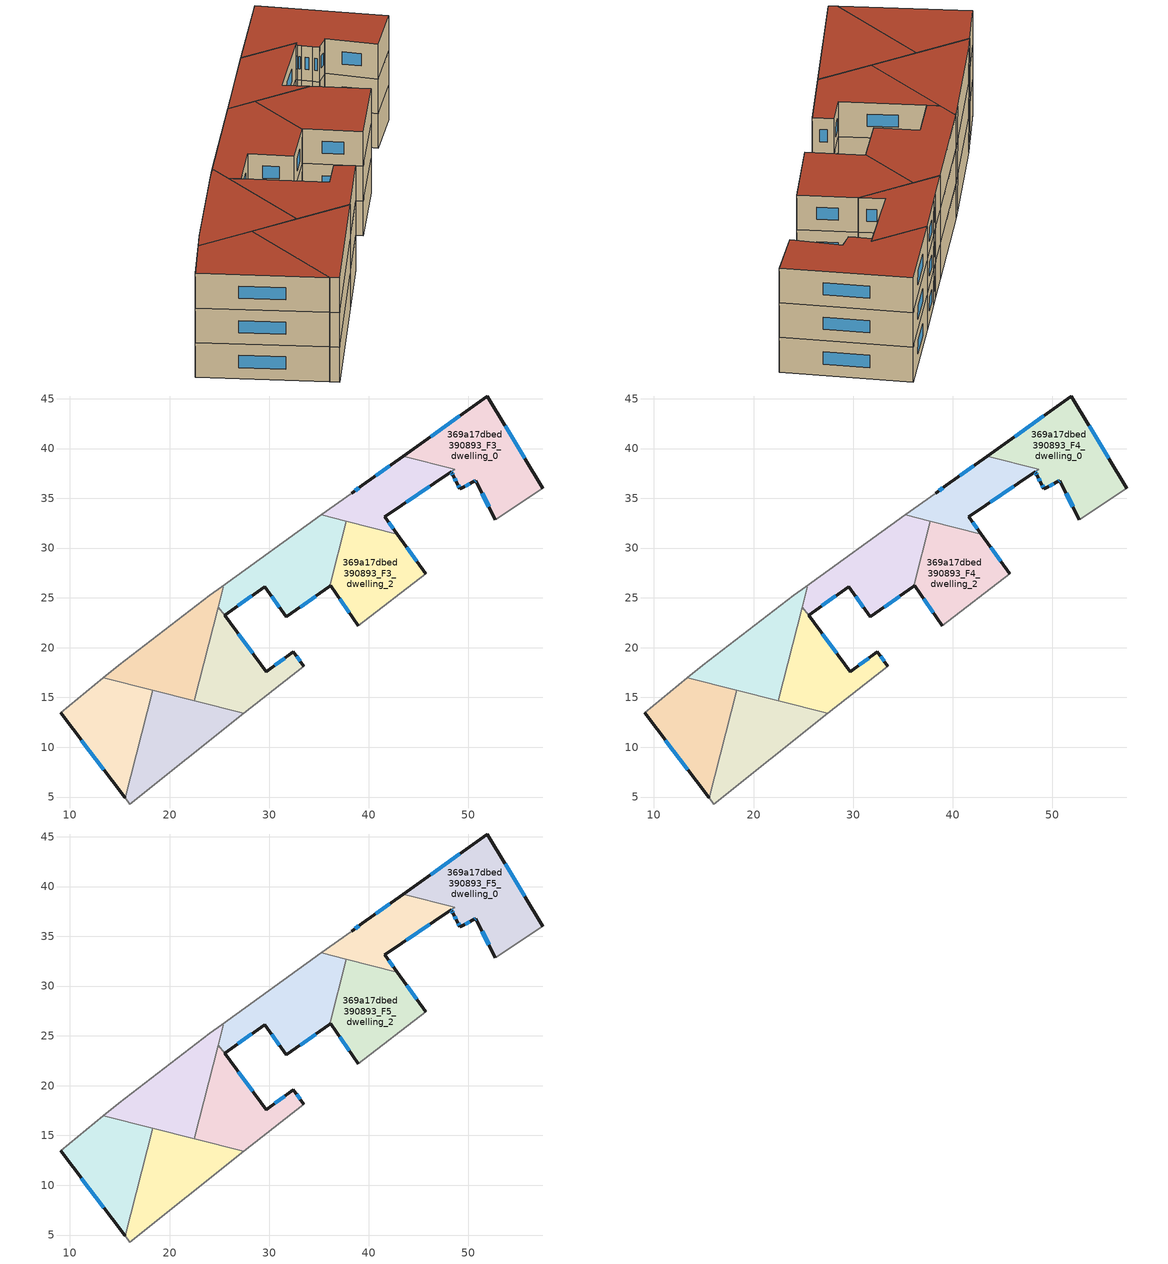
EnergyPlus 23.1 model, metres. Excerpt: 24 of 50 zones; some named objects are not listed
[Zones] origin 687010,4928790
369a17dbed390893_F3_dwelling_0
 floor to 369a17dbed390893_F2_dwelling_0 (EU_floor_Construction): 51.89,45.27 57.48,36.02 52.71,32.86 50.72,36.76 50.59,36.69 49.26,36 49.16,35.94 48.89,36.46 48.48,37.25 48.47,37.26 48.33,37.53 48.27,37.66 48.64,37.92 43.46,39.24 z9
 wall outside (EU_wall_Construction): 48.27,37.66 48.33,37.53 48.47,37.26 48.48,37.25 48.89,36.46 49.16,35.94 49.26,36 50.59,36.69 50.72,36.76 52.71,32.86 / 57.48,36.02 51.89,45.27 43.46,39.24 z9:12
 wall adiabatic (EU_wall_Construction): 52.71,32.86 57.48,36.02 z9:12
 wall to 369a17dbed390893_F3_dwelling_1 (EU_wall_Construction): 43.46,39.24 48.64,37.92 48.27,37.66 z9:12
 window (EU_Window_Construction): 48.38,37.44 48.43,37.35 / 48.29,37.62 48.31,37.57 / 49.15,43.31 46.2,41.2 / 55.66,39.03 53.71,42.26 / 51.37,35.49 52.07,34.13 / 50.64,36.71 50.68,36.74 / 49.69,36.22 50.16,36.47 / 48.98,36.29 49.07,36.11 / 48.61,36.99 48.76,36.71 z9.98:11.02
369a17dbed390893_F3_dwelling_1
 floor to 369a17dbed390893_F2_dwelling_1 (EU_floor_Construction): 48.64,37.92 41.61,33.16 42.88,31.38 35.25,33.32 38.29,35.51 39.36,36.3 43.46,39.24 z9
 wall outside (EU_wall_Construction): 43.46,39.24 39.36,36.3 38.29,35.51 / 42.88,31.38 41.61,33.16 48.27,37.66 z9:12
 wall adiabatic (EU_wall_Construction): 38.29,35.51 35.25,33.32 z9:12
 wall to 369a17dbed390893_F3_dwelling_2 (EU_wall_Construction): 37.76,32.69 42.88,31.38 z9:12
 wall to 369a17dbed390893_F3_dwelling_3 (EU_wall_Construction): 35.25,33.32 37.76,32.69 z9:12
 window (EU_Window_Construction): 39.01,36.05 38.63,35.77 / 42.12,38.28 40.69,37.26 / 42.47,31.96 42.02,32.58 / 43.77,34.63 46.1,36.2 z9.98:11.02
369a17dbed390893_F3_dwelling_2
 floor to 369a17dbed390893_F2_dwelling_2 (EU_floor_Construction): 42.88,31.38 45.73,27.4 38.96,22.21 36.18,26.21 36.09,26.15 37.76,32.69 z9
 wall outside (EU_wall_Construction): 36.09,26.15 36.18,26.21 38.96,22.21 / 45.73,27.4 42.88,31.38 z9:12
 wall adiabatic (EU_wall_Construction): 38.96,22.21 45.73,27.4 z9:12
 wall to 369a17dbed390893_F3_dwelling_3 (EU_wall_Construction): 37.76,32.69 36.09,26.15 z9:12
 window (EU_Window_Construction): 37.08,24.91 38.05,23.51 / 44.8,28.7 43.81,30.09 z9.98:11.02
369a17dbed390893_F3_dwelling_3
 floor to 369a17dbed390893_F2_dwelling_3 (EU_floor_Construction): 37.76,32.69 36.09,26.15 31.7,23.08 29.57,26.14 25.52,23.25 24.91,24.08 25.41,26.06 25.25,26.11 35.25,33.32 z9
 wall outside (EU_wall_Construction): 25.52,23.25 29.57,26.14 31.7,23.08 36.09,26.15 z9:12
 wall adiabatic (EU_wall_Construction): 35.25,33.32 25.25,26.11 z9:12
 wall to 369a17dbed390893_F3_dwelling_5 (EU_wall_Construction): 25.25,26.11 25.41,26.06 24.91,24.08 z9:12
 wall to 369a17dbed390893_F3_dwelling_4 (EU_wall_Construction): 24.91,24.08 25.52,23.25 z9:12
 window (EU_Window_Construction): 33.13,24.08 34.66,25.16 / 30.26,25.15 31,24.08 / 26.83,24.19 28.25,25.2 z9.98:11.02
369a17dbed390893_F3_dwelling_4
 floor to 369a17dbed390893_F2_dwelling_4 (EU_floor_Construction): 32.44,19.59 33.46,18.15 27.46,13.39 22.5,14.66 24.9,24.08 29.69,17.57 z9
 wall outside (EU_wall_Construction): 33.46,18.15 32.44,19.59 29.69,17.57 25.52,23.25 z9:12
 wall adiabatic (EU_wall_Construction): 27.46,13.39 33.46,18.15 z9:12
 wall to 369a17dbed390893_F3_dwelling_6 (EU_wall_Construction): 22.5,14.66 27.46,13.39 z9:12
 wall to 369a17dbed390893_F3_dwelling_5 (EU_wall_Construction): 24.9,24.08 22.5,14.66 z9:12
 window (EU_Window_Construction): 31.54,18.94 30.58,18.23 / 33.12,18.62 32.77,19.12 / 28.33,19.42 26.87,21.41 z9.98:11.02
369a17dbed390893_F3_dwelling_5
 floor to 369a17dbed390893_F2_dwelling_5 (EU_floor_Construction): 25.41,26.06 22.5,14.66 13.34,16.99 14.88,18.25 24.06,25.24 25.25,26.11 z9
 wall adiabatic (EU_wall_Construction): 25.25,26.11 24.06,25.24 14.88,18.25 13.34,16.99 z9:12
 wall to 369a17dbed390893_F3_dwelling_7 (EU_wall_Construction): 13.34,16.99 18.3,15.73 z9:12
 wall to 369a17dbed390893_F3_dwelling_6 (EU_wall_Construction): 18.3,15.73 22.5,14.66 z9:12
369a17dbed390893_F3_dwelling_6
 floor to 369a17dbed390893_F2_dwelling_6 (EU_floor_Construction): 27.46,13.39 16,4.3 15.54,4.91 18.3,15.73 z9
 wall adiabatic (EU_wall_Construction): 15.54,4.91 16,4.3 27.46,13.39 z9:12
 wall to 369a17dbed390893_F3_dwelling_7 (EU_wall_Construction): 18.3,15.73 15.54,4.91 z9:12
369a17dbed390893_F3_dwelling_7
 floor to 369a17dbed390893_F2_dwelling_7 (EU_floor_Construction): 18.3,15.73 15.54,4.91 15.48,4.99 9.06,13.46 13.34,16.99 z9
 wall outside (EU_wall_Construction): 9.06,13.46 15.48,4.99 15.54,4.91 z9:12
 wall adiabatic (EU_wall_Construction): 13.34,16.99 9.06,13.46 z9:12
 window (EU_Window_Construction): 11.14,10.71 13.39,7.75 z9.98:11.02
369a17dbed390893_F4_dwelling_0
 floor to 369a17dbed390893_F3_dwelling_0 (EU_floor_Construction): 51.89,45.27 57.48,36.02 52.71,32.86 50.72,36.76 50.59,36.69 49.26,36 49.16,35.94 48.89,36.46 48.48,37.25 48.47,37.26 48.33,37.53 48.27,37.66 48.64,37.92 43.46,39.24 z12
 wall outside (EU_wall_Construction): 48.27,37.66 48.33,37.53 48.47,37.26 48.48,37.25 48.89,36.46 49.16,35.94 49.26,36 50.59,36.69 50.72,36.76 52.71,32.86 / 57.48,36.02 51.89,45.27 43.46,39.24 z12:15
 wall adiabatic (EU_wall_Construction): 52.71,32.86 57.48,36.02 z12:15
 wall to 369a17dbed390893_F4_dwelling_1 (EU_wall_Construction): 43.46,39.24 48.64,37.92 48.27,37.66 z12:15
 window (EU_Window_Construction): 48.38,37.44 48.43,37.35 / 48.29,37.62 48.31,37.57 / 49.15,43.31 46.2,41.2 / 55.66,39.03 53.71,42.26 / 51.37,35.49 52.07,34.13 / 50.64,36.71 50.68,36.74 / 49.69,36.22 50.16,36.47 / 48.98,36.29 49.07,36.11 / 48.61,36.99 48.76,36.71 z12.98:14.02
369a17dbed390893_F4_dwelling_1
 floor to 369a17dbed390893_F3_dwelling_1 (EU_floor_Construction): 48.64,37.92 41.61,33.16 42.88,31.38 35.25,33.32 38.29,35.51 39.36,36.3 43.46,39.24 z12
 wall outside (EU_wall_Construction): 43.46,39.24 39.36,36.3 38.29,35.51 / 42.88,31.38 41.61,33.16 48.27,37.66 z12:15
 wall adiabatic (EU_wall_Construction): 38.29,35.51 35.25,33.32 z12:15
 wall to 369a17dbed390893_F4_dwelling_2 (EU_wall_Construction): 37.76,32.69 42.88,31.38 z12:15
 wall to 369a17dbed390893_F4_dwelling_3 (EU_wall_Construction): 35.25,33.32 37.76,32.69 z12:15
 window (EU_Window_Construction): 39.01,36.05 38.63,35.77 / 42.12,38.28 40.69,37.26 / 42.47,31.96 42.02,32.58 / 43.77,34.63 46.1,36.2 z12.98:14.02
369a17dbed390893_F4_dwelling_2
 floor to 369a17dbed390893_F3_dwelling_2 (EU_floor_Construction): 42.88,31.38 45.73,27.4 38.96,22.21 36.18,26.21 36.09,26.15 37.76,32.69 z12
 wall outside (EU_wall_Construction): 36.09,26.15 36.18,26.21 38.96,22.21 / 45.73,27.4 42.88,31.38 z12:15
 wall adiabatic (EU_wall_Construction): 38.96,22.21 45.73,27.4 z12:15
 wall to 369a17dbed390893_F4_dwelling_3 (EU_wall_Construction): 37.76,32.69 36.09,26.15 z12:15
 window (EU_Window_Construction): 37.08,24.91 38.05,23.51 / 44.8,28.7 43.81,30.09 z12.98:14.02
369a17dbed390893_F4_dwelling_3
 floor to 369a17dbed390893_F3_dwelling_3 (EU_floor_Construction): 37.76,32.69 36.09,26.15 31.7,23.08 29.57,26.14 25.52,23.25 24.91,24.08 25.41,26.06 25.25,26.11 35.25,33.32 z12
 wall outside (EU_wall_Construction): 25.52,23.25 29.57,26.14 31.7,23.08 36.09,26.15 z12:15
 wall adiabatic (EU_wall_Construction): 35.25,33.32 25.25,26.11 z12:15
 wall to 369a17dbed390893_F4_dwelling_5 (EU_wall_Construction): 25.25,26.11 25.41,26.06 24.91,24.08 z12:15
 wall to 369a17dbed390893_F4_dwelling_4 (EU_wall_Construction): 24.91,24.08 25.52,23.25 z12:15
 window (EU_Window_Construction): 33.13,24.08 34.66,25.16 / 30.26,25.15 31,24.08 / 26.83,24.19 28.25,25.2 z12.98:14.02
369a17dbed390893_F4_dwelling_4
 floor to 369a17dbed390893_F3_dwelling_4 (EU_floor_Construction): 32.44,19.59 33.46,18.15 27.46,13.39 22.5,14.66 24.9,24.08 29.69,17.57 z12
 wall outside (EU_wall_Construction): 33.46,18.15 32.44,19.59 29.69,17.57 25.52,23.25 z12:15
 wall adiabatic (EU_wall_Construction): 27.46,13.39 33.46,18.15 z12:15
 wall to 369a17dbed390893_F4_dwelling_6 (EU_wall_Construction): 22.5,14.66 27.46,13.39 z12:15
 wall to 369a17dbed390893_F4_dwelling_5 (EU_wall_Construction): 24.9,24.08 22.5,14.66 z12:15
 window (EU_Window_Construction): 31.54,18.94 30.58,18.23 / 33.12,18.62 32.77,19.12 / 28.33,19.42 26.87,21.41 z12.98:14.02
369a17dbed390893_F4_dwelling_5
 floor to 369a17dbed390893_F3_dwelling_5 (EU_floor_Construction): 25.41,26.06 22.5,14.66 13.34,16.99 14.88,18.25 24.06,25.24 25.25,26.11 z12
 wall adiabatic (EU_wall_Construction): 25.25,26.11 24.06,25.24 14.88,18.25 13.34,16.99 z12:15
 wall to 369a17dbed390893_F4_dwelling_7 (EU_wall_Construction): 13.34,16.99 18.3,15.73 z12:15
 wall to 369a17dbed390893_F4_dwelling_6 (EU_wall_Construction): 18.3,15.73 22.5,14.66 z12:15
369a17dbed390893_F4_dwelling_6
 floor to 369a17dbed390893_F3_dwelling_6 (EU_floor_Construction): 27.46,13.39 16,4.3 15.54,4.91 18.3,15.73 z12
 wall adiabatic (EU_wall_Construction): 15.54,4.91 16,4.3 27.46,13.39 z12:15
 wall to 369a17dbed390893_F4_dwelling_7 (EU_wall_Construction): 18.3,15.73 15.54,4.91 z12:15
369a17dbed390893_F4_dwelling_7
 floor to 369a17dbed390893_F3_dwelling_7 (EU_floor_Construction): 18.3,15.73 15.54,4.91 15.48,4.99 9.06,13.46 13.34,16.99 z12
 wall outside (EU_wall_Construction): 9.06,13.46 15.48,4.99 15.54,4.91 z12:15
 wall adiabatic (EU_wall_Construction): 13.34,16.99 9.06,13.46 z12:15
 window (EU_Window_Construction): 11.14,10.71 13.39,7.75 z12.98:14.02
369a17dbed390893_F5_dwelling_0
 floor to 369a17dbed390893_F4_dwelling_0 (EU_floor_Construction): 51.89,45.27 57.48,36.02 52.71,32.86 50.72,36.76 50.59,36.69 49.26,36 49.16,35.94 48.89,36.46 48.48,37.25 48.47,37.26 48.33,37.53 48.27,37.66 48.64,37.92 43.46,39.24 z15
 wall outside (EU_wall_Construction): 48.27,37.66 48.33,37.53 48.47,37.26 48.48,37.25 48.89,36.46 49.16,35.94 49.26,36 50.59,36.69 50.72,36.76 52.71,32.86 / 57.48,36.02 51.89,45.27 43.46,39.24 z15:18
 wall adiabatic (EU_wall_Construction): 52.71,32.86 57.48,36.02 z15:18
 wall to 369a17dbed390893_F5_dwelling_1 (EU_wall_Construction): 43.46,39.24 48.64,37.92 48.27,37.66 z15:18
 window (EU_Window_Construction): 48.38,37.44 48.43,37.35 / 48.29,37.62 48.31,37.57 / 49.15,43.31 46.2,41.2 / 55.66,39.03 53.71,42.26 / 51.37,35.49 52.07,34.13 / 50.64,36.71 50.68,36.74 / 49.69,36.22 50.16,36.47 / 48.98,36.29 49.07,36.11 / 48.61,36.99 48.76,36.71 z15.98:17.02
 roof outside (EU_roof_Construction): 57.48,36.02 51.89,45.27 43.46,39.24 48.64,37.92 48.27,37.66 48.33,37.53 48.47,37.26 48.48,37.25 48.89,36.46 49.16,35.94 49.26,36 50.59,36.69 50.72,36.76 52.71,32.86 z18
369a17dbed390893_F5_dwelling_1
 floor to 369a17dbed390893_F4_dwelling_1 (EU_floor_Construction): 48.64,37.92 41.61,33.16 42.88,31.38 35.25,33.32 38.29,35.51 39.36,36.3 43.46,39.24 z15
 wall outside (EU_wall_Construction): 43.46,39.24 39.36,36.3 38.29,35.51 / 42.88,31.38 41.61,33.16 48.27,37.66 z15:18
 wall adiabatic (EU_wall_Construction): 38.29,35.51 35.25,33.32 z15:18
 wall to 369a17dbed390893_F5_dwelling_2 (EU_wall_Construction): 37.76,32.69 42.88,31.38 z15:18
 wall to 369a17dbed390893_F5_dwelling_3 (EU_wall_Construction): 35.25,33.32 37.76,32.69 z15:18
 window (EU_Window_Construction): 39.01,36.05 38.63,35.77 / 42.12,38.28 40.69,37.26 / 42.47,31.96 42.02,32.58 / 43.77,34.63 46.1,36.2 z15.98:17.02
 roof outside (EU_roof_Construction): 42.88,31.38 41.61,33.16 48.64,37.92 43.46,39.24 39.36,36.3 38.29,35.51 35.25,33.32 z18
369a17dbed390893_F5_dwelling_2
 floor to 369a17dbed390893_F4_dwelling_2 (EU_floor_Construction): 42.88,31.38 45.73,27.4 38.96,22.21 36.18,26.21 36.09,26.15 37.76,32.69 z15
 wall outside (EU_wall_Construction): 36.09,26.15 36.18,26.21 38.96,22.21 / 45.73,27.4 42.88,31.38 z15:18
 wall adiabatic (EU_wall_Construction): 38.96,22.21 45.73,27.4 z15:18
 wall to 369a17dbed390893_F5_dwelling_3 (EU_wall_Construction): 37.76,32.69 36.09,26.15 z15:18
 window (EU_Window_Construction): 37.08,24.91 38.05,23.51 / 44.8,28.7 43.81,30.09 z15.98:17.02
 roof outside (EU_roof_Construction): 45.73,27.4 42.88,31.38 37.76,32.69 36.09,26.15 36.18,26.21 38.96,22.21 z18
369a17dbed390893_F5_dwelling_3
 floor to 369a17dbed390893_F4_dwelling_3 (EU_floor_Construction): 37.76,32.69 36.09,26.15 31.7,23.08 29.57,26.14 25.52,23.25 24.91,24.08 25.41,26.06 25.25,26.11 35.25,33.32 z15
 wall outside (EU_wall_Construction): 25.52,23.25 29.57,26.14 31.7,23.08 36.09,26.15 z15:18
 wall adiabatic (EU_wall_Construction): 35.25,33.32 25.25,26.11 z15:18
 wall to 369a17dbed390893_F5_dwelling_5 (EU_wall_Construction): 25.25,26.11 25.41,26.06 24.91,24.08 z15:18
 wall to 369a17dbed390893_F5_dwelling_4 (EU_wall_Construction): 24.91,24.08 25.52,23.25 z15:18
 window (EU_Window_Construction): 33.13,24.08 34.66,25.16 / 30.26,25.15 31,24.08 / 26.83,24.19 28.25,25.2 z15.98:17.02
 roof outside (EU_roof_Construction): 36.09,26.15 37.76,32.69 35.25,33.32 25.25,26.11 25.41,26.06 24.91,24.08 25.52,23.25 29.57,26.14 31.7,23.08 z18
369a17dbed390893_F5_dwelling_4
 floor to 369a17dbed390893_F4_dwelling_4 (EU_floor_Construction): 32.44,19.59 33.46,18.15 27.46,13.39 22.5,14.66 24.9,24.08 29.69,17.57 z15
 wall outside (EU_wall_Construction): 33.46,18.15 32.44,19.59 29.69,17.57 25.52,23.25 z15:18
 wall adiabatic (EU_wall_Construction): 27.46,13.39 33.46,18.15 z15:18
 wall to 369a17dbed390893_F5_dwelling_6 (EU_wall_Construction): 22.5,14.66 27.46,13.39 z15:18
 wall to 369a17dbed390893_F5_dwelling_5 (EU_wall_Construction): 24.9,24.08 22.5,14.66 z15:18
 window (EU_Window_Construction): 31.54,18.94 30.58,18.23 / 33.12,18.62 32.77,19.12 / 28.33,19.42 26.87,21.41 z15.98:17.02
 roof outside (EU_roof_Construction): 33.46,18.15 32.44,19.59 29.69,17.57 24.91,24.08 22.5,14.66 27.46,13.39 z18
369a17dbed390893_F5_dwelling_5
 floor to 369a17dbed390893_F4_dwelling_5 (EU_floor_Construction): 25.41,26.06 22.5,14.66 13.34,16.99 14.88,18.25 24.06,25.24 25.25,26.11 z15
 wall adiabatic (EU_wall_Construction): 25.25,26.11 24.06,25.24 14.88,18.25 13.34,16.99 z15:18
 wall to 369a17dbed390893_F5_dwelling_7 (EU_wall_Construction): 13.34,16.99 18.3,15.73 z15:18
 wall to 369a17dbed390893_F5_dwelling_6 (EU_wall_Construction): 18.3,15.73 22.5,14.66 z15:18
 roof outside (EU_roof_Construction): 22.5,14.66 25.41,26.06 25.25,26.11 24.06,25.24 14.88,18.25 13.34,16.99 z18
369a17dbed390893_F5_dwelling_6
 floor to 369a17dbed390893_F4_dwelling_6 (EU_floor_Construction): 27.46,13.39 16,4.3 15.54,4.91 18.3,15.73 z15
 wall adiabatic (EU_wall_Construction): 15.54,4.91 16,4.3 27.46,13.39 z15:18
 wall to 369a17dbed390893_F5_dwelling_7 (EU_wall_Construction): 18.3,15.73 15.54,4.91 z15:18
 roof outside (EU_roof_Construction): 27.46,13.39 18.3,15.73 15.54,4.91 16,4.3 z18
369a17dbed390893_F5_dwelling_7
 floor to 369a17dbed390893_F4_dwelling_7 (EU_floor_Construction): 18.3,15.73 15.54,4.91 15.48,4.99 9.06,13.46 13.34,16.99 z15
 wall outside (EU_wall_Construction): 9.06,13.46 15.48,4.99 15.54,4.91 z15:18
 wall adiabatic (EU_wall_Construction): 13.34,16.99 9.06,13.46 z15:18
 window (EU_Window_Construction): 11.14,10.71 13.39,7.75 z15.98:17.02
 roof outside (EU_roof_Construction): 15.54,4.91 18.3,15.73 13.34,16.99 9.06,13.46 15.48,4.99 z18
[Building]
EU S2 Campaign: North Axis=0; Terrain=City; Solar Distribution=FullExterior
[Site:Location]
Bologna: Latitude=44.5; Longitude=11.25; Time Zone=1; Elevation=37
[SizingPeriod:WeatherFileDays]
AnnualSizingPeriod: Begin Month=1; Begin Day of Month=1; End Month=12; End Day of Month=31; Day of Week for Start Day=Monday; Use Weather File Daylight Saving Period=No; Use Weather File Rain and Snow Indicators=No
[MATERIAL]
EU_InternalMass_Material: Roughness=MediumRough; Thickness=0.1; Conductivity=1; Density=1800; Specific Heat=900; Thermal Absorptance=0.9; Solar Absorptance=0.7; Visible Absorptance=0.7
[MATERIAL:NOMASS] Roughness=MediumRough; Thermal Absorptance=0.9; Solar Absorptance=0.7; Visible Absorptance=0.7
Name | Thermal Resistance
EU_wall_NoMass | 0.905828
EU_roof_NoMass | 0.37593
EU_floor_NoMass | 0.67114
[WINDOWMATERIAL:SIMPLEGLAZINGSYSTEM]
EU_Window_SimpleGlazing: UFactor=4.52486; Solar Heat Gain Coefficient=0.85; Visible Transmittance=0.85
[CONSTRUCTION]
EU_wall_Construction: EU_wall_NoMass
EU_roof_Construction: EU_roof_NoMass
EU_floor_Construction: EU_floor_NoMass
EU_Window_Construction: EU_Window_SimpleGlazing
EU_InternalMass_Construction: EU_InternalMass_Material
[ZONE] Type=1; Multiplier=1; Ceiling Height=autocalculate; Floor Area=autocalculate; Part of Total Floor Area=Yes
Name | Volume
369a17dbed390893_F3_dwelling_0; 369a17dbed390893_F4_dwelling_0; 369a17dbed390893_F5_dwelling_0 | 223.718
369a17dbed390893_F3_dwelling_1; 369a17dbed390893_F4_dwelling_1; 369a17dbed390893_F5_dwelling_1 | 126.088
369a17dbed390893_F3_dwelling_2; 369a17dbed390893_F4_dwelling_2; 369a17dbed390893_F5_dwelling_2 | 177.831
369a17dbed390893_F3_dwelling_3; 369a17dbed390893_F4_dwelling_3; 369a17dbed390893_F5_dwelling_3 | 192.743
369a17dbed390893_F3_dwelling_4; 369a17dbed390893_F4_dwelling_4; 369a17dbed390893_F5_dwelling_4 | 157.047
369a17dbed390893_F3_dwelling_5; 369a17dbed390893_F4_dwelling_5; 369a17dbed390893_F5_dwelling_5 | 172.005
369a17dbed390893_F3_dwelling_6; 369a17dbed390893_F4_dwelling_6; 369a17dbed390893_F5_dwelling_6 | 174.946
369a17dbed390893_F3_dwelling_7; 369a17dbed390893_F4_dwelling_7; 369a17dbed390893_F5_dwelling_7 | 174.928
[INTERNALMASS] Construction=EU_InternalMass_Construction
Name | Zone or ZoneList | Surface Area
369a17dbed390893_F3_dwelling_0_EU_InternalMass | 369a17dbed390893_F3_dwelling_0 | 74.5711
369a17dbed390893_F3_dwelling_1_EU_InternalMass | 369a17dbed390893_F3_dwelling_1 | 42.0504
369a17dbed390893_F3_dwelling_2_EU_InternalMass | 369a17dbed390893_F3_dwelling_2 | 59.2791
369a17dbed390893_F3_dwelling_3_EU_InternalMass | 369a17dbed390893_F3_dwelling_3 | 64.2423
369a17dbed390893_F3_dwelling_4_EU_InternalMass | 369a17dbed390893_F3_dwelling_4 | 52.3691
369a17dbed390893_F3_dwelling_5_EU_InternalMass | 369a17dbed390893_F3_dwelling_5 | 57.3356
369a17dbed390893_F3_dwelling_6_EU_InternalMass | 369a17dbed390893_F3_dwelling_6 | 58.3124
369a17dbed390893_F3_dwelling_7_EU_InternalMass | 369a17dbed390893_F3_dwelling_7 | 58.3084
369a17dbed390893_F4_dwelling_0_EU_InternalMass | 369a17dbed390893_F4_dwelling_0 | 74.5711
369a17dbed390893_F4_dwelling_1_EU_InternalMass | 369a17dbed390893_F4_dwelling_1 | 42.0504
369a17dbed390893_F4_dwelling_2_EU_InternalMass | 369a17dbed390893_F4_dwelling_2 | 59.2791
369a17dbed390893_F4_dwelling_3_EU_InternalMass | 369a17dbed390893_F4_dwelling_3 | 64.2423
369a17dbed390893_F4_dwelling_4_EU_InternalMass | 369a17dbed390893_F4_dwelling_4 | 52.3691
369a17dbed390893_F4_dwelling_5_EU_InternalMass | 369a17dbed390893_F4_dwelling_5 | 57.3356
369a17dbed390893_F4_dwelling_6_EU_InternalMass | 369a17dbed390893_F4_dwelling_6 | 58.3124
369a17dbed390893_F4_dwelling_7_EU_InternalMass | 369a17dbed390893_F4_dwelling_7 | 58.3084
369a17dbed390893_F5_dwelling_0_EU_InternalMass | 369a17dbed390893_F5_dwelling_0 | 74.5711
369a17dbed390893_F5_dwelling_1_EU_InternalMass | 369a17dbed390893_F5_dwelling_1 | 42.0504
369a17dbed390893_F5_dwelling_2_EU_InternalMass | 369a17dbed390893_F5_dwelling_2 | 59.2791
369a17dbed390893_F5_dwelling_3_EU_InternalMass | 369a17dbed390893_F5_dwelling_3 | 64.2423
369a17dbed390893_F5_dwelling_4_EU_InternalMass | 369a17dbed390893_F5_dwelling_4 | 52.3691
369a17dbed390893_F5_dwelling_5_EU_InternalMass | 369a17dbed390893_F5_dwelling_5 | 57.3356
369a17dbed390893_F5_dwelling_6_EU_InternalMass | 369a17dbed390893_F5_dwelling_6 | 58.3124
369a17dbed390893_F5_dwelling_7_EU_InternalMass | 369a17dbed390893_F5_dwelling_7 | 58.3084
[OTHEREQUIPMENT] Fuel Type=Electricity; Design Level Calculation Method=Watts/Area; Power per Zone Floor Area=1; Fraction Latent=0; Fraction Radiant=0; Fraction Lost=0; Carbon Dioxide Generation Rate=0; EndUse Subcategory=EU_Step8_InternalGains
Name | Zone or ZoneList or Space or SpaceList | Schedule
EU_Step8_InternalGain_369a17dbed390893_F3_dwelling_0_f000 | 369a17dbed390893_F3_dwelling_0 | EU_Step8_GainSchedule_369a17dbed390893_F3_dwelling_0_f000
EU_Step8_InternalGain_369a17dbed390893_F3_dwelling_1_f000 | 369a17dbed390893_F3_dwelling_1 | EU_Step8_GainSchedule_369a17dbed390893_F3_dwelling_1_f000
EU_Step8_InternalGain_369a17dbed390893_F3_dwelling_2_f000 | 369a17dbed390893_F3_dwelling_2 | EU_Step8_GainSchedule_369a17dbed390893_F3_dwelling_2_f000
EU_Step8_InternalGain_369a17dbed390893_F3_dwelling_3_f000 | 369a17dbed390893_F3_dwelling_3 | EU_Step8_GainSchedule_369a17dbed390893_F3_dwelling_3_f000
EU_Step8_InternalGain_369a17dbed390893_F3_dwelling_4_f000 | 369a17dbed390893_F3_dwelling_4 | EU_Step8_GainSchedule_369a17dbed390893_F3_dwelling_4_f000
EU_Step8_InternalGain_369a17dbed390893_F3_dwelling_5_f000 | 369a17dbed390893_F3_dwelling_5 | EU_Step8_GainSchedule_369a17dbed390893_F3_dwelling_5_f000
EU_Step8_InternalGain_369a17dbed390893_F3_dwelling_6_f000 | 369a17dbed390893_F3_dwelling_6 | EU_Step8_GainSchedule_369a17dbed390893_F3_dwelling_6_f000
EU_Step8_InternalGain_369a17dbed390893_F3_dwelling_7_f000 | 369a17dbed390893_F3_dwelling_7 | EU_Step8_GainSchedule_369a17dbed390893_F3_dwelling_7_f000
EU_Step8_InternalGain_369a17dbed390893_F4_dwelling_0_f000 | 369a17dbed390893_F4_dwelling_0 | EU_Step8_GainSchedule_369a17dbed390893_F4_dwelling_0_f000
EU_Step8_InternalGain_369a17dbed390893_F4_dwelling_1_f000 | 369a17dbed390893_F4_dwelling_1 | EU_Step8_GainSchedule_369a17dbed390893_F4_dwelling_1_f000
EU_Step8_InternalGain_369a17dbed390893_F4_dwelling_2_f000 | 369a17dbed390893_F4_dwelling_2 | EU_Step8_GainSchedule_369a17dbed390893_F4_dwelling_2_f000
EU_Step8_InternalGain_369a17dbed390893_F4_dwelling_3_f000 | 369a17dbed390893_F4_dwelling_3 | EU_Step8_GainSchedule_369a17dbed390893_F4_dwelling_3_f000
EU_Step8_InternalGain_369a17dbed390893_F4_dwelling_4_f000 | 369a17dbed390893_F4_dwelling_4 | EU_Step8_GainSchedule_369a17dbed390893_F4_dwelling_4_f000
EU_Step8_InternalGain_369a17dbed390893_F4_dwelling_5_f000 | 369a17dbed390893_F4_dwelling_5 | EU_Step8_GainSchedule_369a17dbed390893_F4_dwelling_5_f000
EU_Step8_InternalGain_369a17dbed390893_F4_dwelling_6_f000 | 369a17dbed390893_F4_dwelling_6 | EU_Step8_GainSchedule_369a17dbed390893_F4_dwelling_6_f000
EU_Step8_InternalGain_369a17dbed390893_F4_dwelling_7_f000 | 369a17dbed390893_F4_dwelling_7 | EU_Step8_GainSchedule_369a17dbed390893_F4_dwelling_7_f000
EU_Step8_InternalGain_369a17dbed390893_F5_dwelling_0_f000 | 369a17dbed390893_F5_dwelling_0 | EU_Step8_GainSchedule_369a17dbed390893_F5_dwelling_0_f000
EU_Step8_InternalGain_369a17dbed390893_F5_dwelling_1_f000 | 369a17dbed390893_F5_dwelling_1 | EU_Step8_GainSchedule_369a17dbed390893_F5_dwelling_1_f000
EU_Step8_InternalGain_369a17dbed390893_F5_dwelling_2_f000 | 369a17dbed390893_F5_dwelling_2 | EU_Step8_GainSchedule_369a17dbed390893_F5_dwelling_2_f000
EU_Step8_InternalGain_369a17dbed390893_F5_dwelling_3_f000 | 369a17dbed390893_F5_dwelling_3 | EU_Step8_GainSchedule_369a17dbed390893_F5_dwelling_3_f000
EU_Step8_InternalGain_369a17dbed390893_F5_dwelling_4_f000 | 369a17dbed390893_F5_dwelling_4 | EU_Step8_GainSchedule_369a17dbed390893_F5_dwelling_4_f000
EU_Step8_InternalGain_369a17dbed390893_F5_dwelling_5_f000 | 369a17dbed390893_F5_dwelling_5 | EU_Step8_GainSchedule_369a17dbed390893_F5_dwelling_5_f000
EU_Step8_InternalGain_369a17dbed390893_F5_dwelling_6_f000 | 369a17dbed390893_F5_dwelling_6 | EU_Step8_GainSchedule_369a17dbed390893_F5_dwelling_6_f000
EU_Step8_InternalGain_369a17dbed390893_F5_dwelling_7_f000 | 369a17dbed390893_F5_dwelling_7 | EU_Step8_GainSchedule_369a17dbed390893_F5_dwelling_7_f000
[ZONEVENTILATION:DESIGNFLOWRATE] Schedule=EU_AlwaysOn; Design Flow Rate Calculation Method=AirChanges/Hour; Air Changes per Hour=0.73129; Ventilation Type=Natural; Fan Pressure Rise=0; Fan Total Efficiency=1; Constant Term Coefficient=1; Temperature Term Coefficient=0; Velocity Term Coefficient=0; Velocity Squared Term Coefficient=0; Minimum Indoor Temperature=-100; Maximum Indoor Temperature=100; Delta Temperature=-100; Minimum Outdoor Temperature=-100; Maximum Outdoor Temperature=100; Maximum Wind Speed=40
Name | Zone or ZoneList or Space or SpaceList
EU_ConstantAir_369a17dbed390893_F3_dwelling_0 | 369a17dbed390893_F3_dwelling_0
EU_ConstantAir_369a17dbed390893_F3_dwelling_1 | 369a17dbed390893_F3_dwelling_1
EU_ConstantAir_369a17dbed390893_F3_dwelling_2 | 369a17dbed390893_F3_dwelling_2
EU_ConstantAir_369a17dbed390893_F3_dwelling_3 | 369a17dbed390893_F3_dwelling_3
EU_ConstantAir_369a17dbed390893_F3_dwelling_4 | 369a17dbed390893_F3_dwelling_4
EU_ConstantAir_369a17dbed390893_F3_dwelling_5 | 369a17dbed390893_F3_dwelling_5
EU_ConstantAir_369a17dbed390893_F3_dwelling_6 | 369a17dbed390893_F3_dwelling_6
EU_ConstantAir_369a17dbed390893_F3_dwelling_7 | 369a17dbed390893_F3_dwelling_7
EU_ConstantAir_369a17dbed390893_F4_dwelling_0 | 369a17dbed390893_F4_dwelling_0
EU_ConstantAir_369a17dbed390893_F4_dwelling_1 | 369a17dbed390893_F4_dwelling_1
EU_ConstantAir_369a17dbed390893_F4_dwelling_2 | 369a17dbed390893_F4_dwelling_2
EU_ConstantAir_369a17dbed390893_F4_dwelling_3 | 369a17dbed390893_F4_dwelling_3
EU_ConstantAir_369a17dbed390893_F4_dwelling_4 | 369a17dbed390893_F4_dwelling_4
EU_ConstantAir_369a17dbed390893_F4_dwelling_5 | 369a17dbed390893_F4_dwelling_5
EU_ConstantAir_369a17dbed390893_F4_dwelling_6 | 369a17dbed390893_F4_dwelling_6
EU_ConstantAir_369a17dbed390893_F4_dwelling_7 | 369a17dbed390893_F4_dwelling_7
EU_ConstantAir_369a17dbed390893_F5_dwelling_0 | 369a17dbed390893_F5_dwelling_0
EU_ConstantAir_369a17dbed390893_F5_dwelling_1 | 369a17dbed390893_F5_dwelling_1
EU_ConstantAir_369a17dbed390893_F5_dwelling_2 | 369a17dbed390893_F5_dwelling_2
EU_ConstantAir_369a17dbed390893_F5_dwelling_3 | 369a17dbed390893_F5_dwelling_3
EU_ConstantAir_369a17dbed390893_F5_dwelling_4 | 369a17dbed390893_F5_dwelling_4
EU_ConstantAir_369a17dbed390893_F5_dwelling_5 | 369a17dbed390893_F5_dwelling_5
EU_ConstantAir_369a17dbed390893_F5_dwelling_6 | 369a17dbed390893_F5_dwelling_6
EU_ConstantAir_369a17dbed390893_F5_dwelling_7 | 369a17dbed390893_F5_dwelling_7
[HVACTEMPLATE:ZONE:IDEALLOADSAIRSYSTEM] System Availability Schedule=EU_AlwaysOn; Maximum Heating Supply Air Temperature=50; Minimum Cooling Supply Air Temperature=13; Maximum Heating Supply Air Humidity Ratio=0.0156; Minimum Cooling Supply Air Humidity Ratio=0.0077; Heating Limit=NoLimit; Cooling Limit=NoLimit; Heating Availability Schedule=EU_AlwaysOn; Cooling Availability Schedule=EU_CoolingOff; Dehumidification Control Type=ConstantSensibleHeatRatio; Cooling Sensible Heat Ratio=0.7; Dehumidification Setpoint=60; Humidification Control Type=None; Humidification Setpoint=30; Outdoor Air Method=None; Outdoor Air Flow Rate per Person=0.00944; Outdoor Air Flow Rate per Zone Floor Area=0; Outdoor Air Flow Rate per Zone=0; Demand Controlled Ventilation Type=None; Outdoor Air Economizer Type=NoEconomizer; Heat Recovery Type=None; Sensible Heat Recovery Effectiveness=0.7; Latent Heat Recovery Effectiveness=0.65
Name | Template Thermostat
369a17dbed390893_F3_dwelling_0 | EU_HeatOnly_369a17dbed390893_F3_dwelling_0
369a17dbed390893_F3_dwelling_1 | EU_HeatOnly_369a17dbed390893_F3_dwelling_1
369a17dbed390893_F3_dwelling_2 | EU_HeatOnly_369a17dbed390893_F3_dwelling_2
369a17dbed390893_F3_dwelling_3 | EU_HeatOnly_369a17dbed390893_F3_dwelling_3
369a17dbed390893_F3_dwelling_4 | EU_HeatOnly_369a17dbed390893_F3_dwelling_4
369a17dbed390893_F3_dwelling_5 | EU_HeatOnly_369a17dbed390893_F3_dwelling_5
369a17dbed390893_F3_dwelling_6 | EU_HeatOnly_369a17dbed390893_F3_dwelling_6
369a17dbed390893_F3_dwelling_7 | EU_HeatOnly_369a17dbed390893_F3_dwelling_7
369a17dbed390893_F4_dwelling_0 | EU_HeatOnly_369a17dbed390893_F4_dwelling_0
369a17dbed390893_F4_dwelling_1 | EU_HeatOnly_369a17dbed390893_F4_dwelling_1
369a17dbed390893_F4_dwelling_2 | EU_HeatOnly_369a17dbed390893_F4_dwelling_2
369a17dbed390893_F4_dwelling_3 | EU_HeatOnly_369a17dbed390893_F4_dwelling_3
369a17dbed390893_F4_dwelling_4 | EU_HeatOnly_369a17dbed390893_F4_dwelling_4
369a17dbed390893_F4_dwelling_5 | EU_HeatOnly_369a17dbed390893_F4_dwelling_5
369a17dbed390893_F4_dwelling_6 | EU_HeatOnly_369a17dbed390893_F4_dwelling_6
369a17dbed390893_F4_dwelling_7 | EU_HeatOnly_369a17dbed390893_F4_dwelling_7
369a17dbed390893_F5_dwelling_0 | EU_HeatOnly_369a17dbed390893_F5_dwelling_0
369a17dbed390893_F5_dwelling_1 | EU_HeatOnly_369a17dbed390893_F5_dwelling_1
369a17dbed390893_F5_dwelling_2 | EU_HeatOnly_369a17dbed390893_F5_dwelling_2
369a17dbed390893_F5_dwelling_3 | EU_HeatOnly_369a17dbed390893_F5_dwelling_3
369a17dbed390893_F5_dwelling_4 | EU_HeatOnly_369a17dbed390893_F5_dwelling_4
369a17dbed390893_F5_dwelling_5 | EU_HeatOnly_369a17dbed390893_F5_dwelling_5
369a17dbed390893_F5_dwelling_6 | EU_HeatOnly_369a17dbed390893_F5_dwelling_6
369a17dbed390893_F5_dwelling_7 | EU_HeatOnly_369a17dbed390893_F5_dwelling_7
[SIZING:ZONE] Zone Cooling Design Supply Air Temperature Input Method=SupplyAirTemperature; Zone Cooling Design Supply Air Temperature=13; Zone Heating Design Supply Air Temperature Input Method=SupplyAirTemperature; Zone Heating Design Supply Air Temperature=50; Zone Cooling Design Supply Air Humidity Ratio=0.008; Zone Heating Design Supply Air Humidity Ratio=0.008; Cooling Design Air Flow Method=DesignDay; Cooling Design Air Flow Rate=0; Cooling Minimum Air Flow per Zone Floor Area=0.000762; Cooling Minimum Air Flow=0; Cooling Minimum Air Flow Fraction=0.2; Heating Design Air Flow Method=DesignDay; Heating Design Air Flow Rate=0; Heating Maximum Air Flow per Zone Floor Area=0.002032; Heating Maximum Air Flow=0.141576; Heating Maximum Air Flow Fraction=0.3; Account for Dedicated Outdoor Air System=No; Dedicated Outdoor Air System Control Strategy=NeutralSupplyAir; Dedicated Outdoor Air Low Setpoint Temperature for Design=autosize; Dedicated Outdoor Air High Setpoint Temperature for Design=autosize; Zone Load Sizing Method=Sensible Load Only No Latent Load; Zone Latent Cooling Design Supply Air Humidity Ratio Input Method=HumidityRatioDifference; Zone Cooling Design Supply Air Humidity Ratio Difference=0.005; Zone Latent Heating Design Supply Air Humidity Ratio Input Method=HumidityRatioDifference; Zone Humidification Design Supply Air Humidity Ratio Difference=0.005
369a17dbed390893_F3_dwelling_0; 369a17dbed390893_F3_dwelling_1; 369a17dbed390893_F3_dwelling_2; 369a17dbed390893_F3_dwelling_3; 369a17dbed390893_F3_dwelling_4; 369a17dbed390893_F3_dwelling_5; 369a17dbed390893_F3_dwelling_6; 369a17dbed390893_F3_dwelling_7; 369a17dbed390893_F4_dwelling_0; 369a17dbed390893_F4_dwelling_1; 369a17dbed390893_F4_dwelling_2; 369a17dbed390893_F4_dwelling_3; 369a17dbed390893_F4_dwelling_4; 369a17dbed390893_F4_dwelling_5; 369a17dbed390893_F4_dwelling_6; 369a17dbed390893_F4_dwelling_7; 369a17dbed390893_F5_dwelling_0; 369a17dbed390893_F5_dwelling_1; 369a17dbed390893_F5_dwelling_2; 369a17dbed390893_F5_dwelling_3; 369a17dbed390893_F5_dwelling_4; 369a17dbed390893_F5_dwelling_5; 369a17dbed390893_F5_dwelling_6; 369a17dbed390893_F5_dwelling_7
[SCHEDULE:CONSTANT]
Name | Hourly Value
EU_AlwaysOn | 1
EU_CoolingOff | 0
[SCHEDULE:FILE] Column Number=1; Rows to Skip at Top=0; Number of Hours of Data=8760; Column Separator=Comma; Interpolate to Timestep=No; Minutes per Item=60; Adjust Schedule for Daylight Savings=Yes
Name | File
EU_Step8_GainSchedule_369a17dbed390893_F3_dwelling_0_f000 | ../../schedules/369a17dbed390893/369a17dbed390893_F3_dwelling_0_f000_gain.csv
EU_Step8_GainSchedule_369a17dbed390893_F3_dwelling_1_f000 | ../../schedules/369a17dbed390893/369a17dbed390893_F3_dwelling_1_f000_gain.csv
EU_Step8_GainSchedule_369a17dbed390893_F3_dwelling_2_f000 | ../../schedules/369a17dbed390893/369a17dbed390893_F3_dwelling_2_f000_gain.csv
EU_Step8_GainSchedule_369a17dbed390893_F3_dwelling_3_f000 | ../../schedules/369a17dbed390893/369a17dbed390893_F3_dwelling_3_f000_gain.csv
EU_Step8_GainSchedule_369a17dbed390893_F3_dwelling_4_f000 | ../../schedules/369a17dbed390893/369a17dbed390893_F3_dwelling_4_f000_gain.csv
EU_Step8_GainSchedule_369a17dbed390893_F3_dwelling_5_f000 | ../../schedules/369a17dbed390893/369a17dbed390893_F3_dwelling_5_f000_gain.csv
EU_Step8_GainSchedule_369a17dbed390893_F3_dwelling_6_f000 | ../../schedules/369a17dbed390893/369a17dbed390893_F3_dwelling_6_f000_gain.csv
EU_Step8_GainSchedule_369a17dbed390893_F3_dwelling_7_f000 | ../../schedules/369a17dbed390893/369a17dbed390893_F3_dwelling_7_f000_gain.csv
EU_Step8_GainSchedule_369a17dbed390893_F4_dwelling_0_f000 | ../../schedules/369a17dbed390893/369a17dbed390893_F4_dwelling_0_f000_gain.csv
EU_Step8_GainSchedule_369a17dbed390893_F4_dwelling_1_f000 | ../../schedules/369a17dbed390893/369a17dbed390893_F4_dwelling_1_f000_gain.csv
EU_Step8_GainSchedule_369a17dbed390893_F4_dwelling_2_f000 | ../../schedules/369a17dbed390893/369a17dbed390893_F4_dwelling_2_f000_gain.csv
EU_Step8_GainSchedule_369a17dbed390893_F4_dwelling_3_f000 | ../../schedules/369a17dbed390893/369a17dbed390893_F4_dwelling_3_f000_gain.csv
EU_Step8_GainSchedule_369a17dbed390893_F4_dwelling_4_f000 | ../../schedules/369a17dbed390893/369a17dbed390893_F4_dwelling_4_f000_gain.csv
EU_Step8_GainSchedule_369a17dbed390893_F4_dwelling_5_f000 | ../../schedules/369a17dbed390893/369a17dbed390893_F4_dwelling_5_f000_gain.csv
EU_Step8_GainSchedule_369a17dbed390893_F4_dwelling_6_f000 | ../../schedules/369a17dbed390893/369a17dbed390893_F4_dwelling_6_f000_gain.csv
EU_Step8_GainSchedule_369a17dbed390893_F4_dwelling_7_f000 | ../../schedules/369a17dbed390893/369a17dbed390893_F4_dwelling_7_f000_gain.csv
EU_Step8_GainSchedule_369a17dbed390893_F5_dwelling_0_f000 | ../../schedules/369a17dbed390893/369a17dbed390893_F5_dwelling_0_f000_gain.csv
EU_Step8_GainSchedule_369a17dbed390893_F5_dwelling_1_f000 | ../../schedules/369a17dbed390893/369a17dbed390893_F5_dwelling_1_f000_gain.csv
EU_Step8_GainSchedule_369a17dbed390893_F5_dwelling_2_f000 | ../../schedules/369a17dbed390893/369a17dbed390893_F5_dwelling_2_f000_gain.csv
EU_Step8_GainSchedule_369a17dbed390893_F5_dwelling_3_f000 | ../../schedules/369a17dbed390893/369a17dbed390893_F5_dwelling_3_f000_gain.csv
EU_Step8_GainSchedule_369a17dbed390893_F5_dwelling_4_f000 | ../../schedules/369a17dbed390893/369a17dbed390893_F5_dwelling_4_f000_gain.csv
EU_Step8_GainSchedule_369a17dbed390893_F5_dwelling_5_f000 | ../../schedules/369a17dbed390893/369a17dbed390893_F5_dwelling_5_f000_gain.csv
EU_Step8_GainSchedule_369a17dbed390893_F5_dwelling_6_f000 | ../../schedules/369a17dbed390893/369a17dbed390893_F5_dwelling_6_f000_gain.csv
EU_Step8_GainSchedule_369a17dbed390893_F5_dwelling_7_f000 | ../../schedules/369a17dbed390893/369a17dbed390893_F5_dwelling_7_f000_gain.csv
